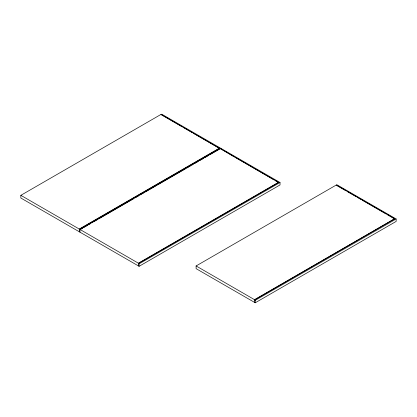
<?xml version="1.0" encoding="UTF-8"?>
<svg xmlns="http://www.w3.org/2000/svg" width="417" height="417" viewBox="0 0 417 417"><rect width="100%" height="100%" fill="white"/><g stroke="black" fill="none" stroke-linecap="round" stroke-linejoin="round"><path stroke-width="0.63" d="M161.071 114.378L161.77 114.216L280.026 182.49L280.026 184.945L139.101 266.307L20.85 198.033L20.85 195.333L161.071 114.378L219.498 148.353L79.277 229.308L79.975 229.715L82.795 228.083M20.85 195.333L79.277 229.063L219.498 148.108M79.975 232.17L79.975 229.47L220.197 148.515L278.624 182.49L138.402 263.445L139.101 263.846L280.026 182.49M83.921 227.432L87.867 225.154M88.993 224.508L90.687 223.528M91.813 222.876L92.939 222.23M94.07 221.578L98.016 219.3M99.142 218.649L134.092 198.471M135.217 197.82L139.163 195.542M140.289 194.89L141.983 193.915M143.109 193.264L144.235 192.612M145.366 191.961L157.204 185.127M158.33 184.476L185.388 168.854M186.514 168.202L190.46 165.924M191.585 165.273L193.28 164.298M194.405 163.646L198.351 161.369M199.477 160.717L203.423 158.439M204.554 157.788L208.5 155.51M209.626 154.858L220.901 148.353M79.975 229.47L138.402 263.2L278.624 182.245M196.099 265.952L336.321 184.992L394.748 218.727L254.526 299.922L255.23 300.329L396.15 218.967L396.15 221.422L255.23 302.784L196.099 268.647L196.099 265.952L254.526 299.682L394.748 218.727M396.15 218.967L337.025 184.83L336.321 184.992M336.884 185.56L345.87 190.751M346.996 191.398L355.982 196.589M357.108 197.236L361.039 199.508M362.164 200.155L386.319 214.103M387.445 214.75L394.748 218.967M161.071 114.618L182.417 126.945M183.543 127.592L192.529 132.783M193.655 133.43L219.498 148.353M233.682 156.542L220.197 148.515M234.802 157.188L243.794 162.38M244.915 163.026L248.85 165.299M249.971 165.945L274.131 179.894M275.251 180.54L278.624 182.49M255.23 300.329L255.23 302.784M254.526 299.682L254.526 302.382M139.101 263.846L139.101 266.307M138.402 263.2L138.402 265.9M79.277 229.063L79.277 231.763"/></g></svg>
